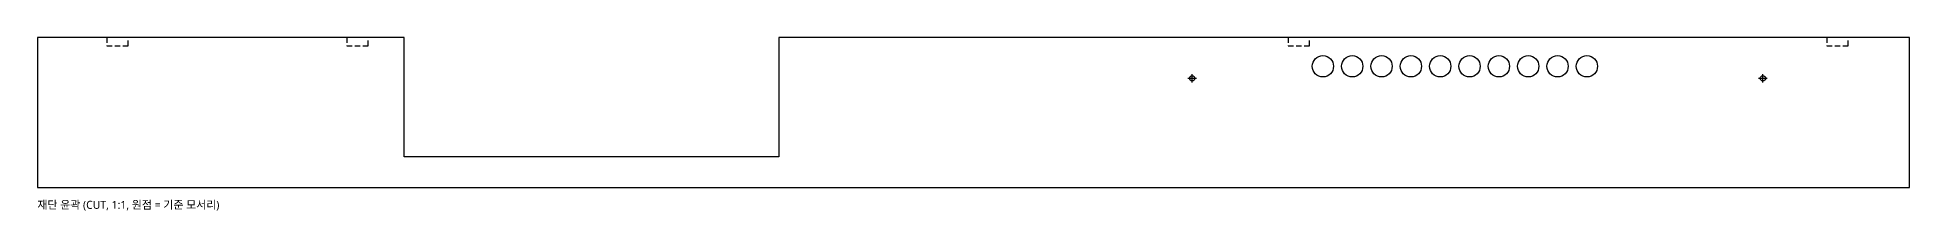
# Model space of a CAD drawing. Header units: millimetres. Extents: x -762 to 1530, y -106 to 118.
# Drawn here: x -762 to -60, y 33 to 98 of the extents above; entities that cross this region are included whole.
import ezdxf

# ---------------------------------------------------------------- set-up
doc = ezdxf.new("R2010")
doc.units = ezdxf.units.MM
doc.linetypes.add('HIDDEN', pattern=[3, 2, -1])
for name, color, linetype in [('CUT', 1, 'CONTINUOUS'), ('DRILL_BLIND', 6, 'HIDDEN'), ('MARK', 30, 'CONTINUOUS')]:
    doc.layers.add(name, color=color, linetype=linetype)
doc.styles.add('KR', font='malgun.ttf')

msp = doc.modelspace()

# ---------------------------------------------------------------- linework, layer by layer
at = {"layer": 'CUT'}
msp.add_lwpolyline([(-60, 97.85), (-484, 97.85), (-484, 53), (-624.5, 53), (-624.5, 97.85), (-762, 97.85), (-762, 41.5), (-60, 41.5)], close=True, dxfattribs=at)
for centre in [(-280, 87), (-269, 87), (-258, 87), (-247, 87), (-236, 87), (-225, 87), (-214, 87), (-203, 87), (-192, 87), (-181, 87)]:
    msp.add_circle(centre, 4, dxfattribs=at)
at = {"layer": 'DRILL_BLIND'}
for points in [[(-736, 94.65), (-728, 94.65), (-728, 97.85), (-736, 97.85)], [(-646, 94.65), (-638, 94.65), (-638, 97.85), (-646, 97.85)], [(-293, 94.65), (-285, 94.65), (-285, 97.85), (-293, 97.85)], [(-91, 94.65), (-83, 94.65), (-83, 97.85), (-91, 97.85)]]:
    msp.add_lwpolyline(points, close=True, dxfattribs=at)
at = {"layer": 'MARK'}
for p, q in [((-330.596, 82.498), (-327.396, 82.498)), ((-328.996, 80.898), (-328.996, 84.098)), ((-116.596, 82.498), (-113.396, 82.498)), ((-114.996, 80.898), (-114.996, 84.098))]:
    msp.add_line(p, q, dxfattribs=at)
for centre in [(-328.996, 82.498), (-114.996, 82.498)]:
    msp.add_circle(centre, 1, dxfattribs=at)

# ---------------------------------------------------------------- texts
at = {"layer": 'CUT', "style": 'KR'}
msp.add_text('재단 윤곽 (CUT, 1:1, 원점 = 기준 모서리)', height=3, dxfattribs=at).set_placement((-762, 33.5))

doc.saveas('drawing.dxf')
